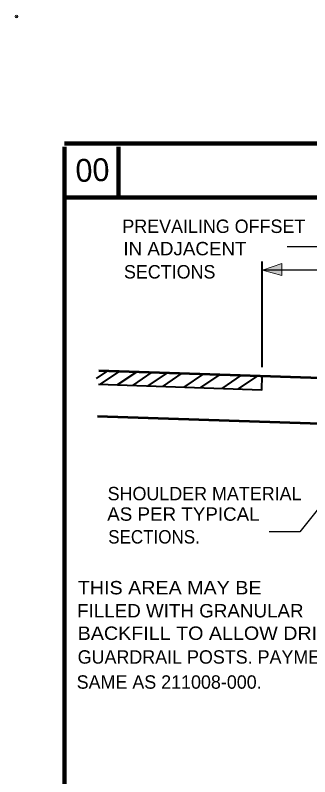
# Model space of a CAD drawing. Extents: x -8731 to 1841, y -62838 to -56618.
# Drawn here: x 246 to 554, y -62436 to -61643 of the extents above; entities that cross this region are included whole.
import ezdxf

# ---------------------------------------------------------------- set-up
doc = ezdxf.new("R2010")
doc.units = 0
doc.header["$LTSCALE"] = 5.6
doc.header["$PDMODE"] = 32
doc.header["$PDSIZE"] = 2.8
doc.layers.add('1', color=7, linetype='Continuous', lineweight=13)
doc.layers.add('3', color=7, linetype='Continuous', lineweight=40)

msp = doc.modelspace()

# ---------------------------------------------------------------- hatches: boundary and pattern name
at = {"layer": '1'}
msp.add_hatch(color=256, dxfattribs=at).paths.add_polyline_path([(504.4, -61908.16), (524.4, -61901.26), (524.4, -61913.76)])

# ---------------------------------------------------------------- linework, layer by layer
at = {"layer": '1', "lineweight": 100}
for p, q in [((1789.98, -61776.3), (297.74, -61776.3)), ((353.98, -61779.8), (353.98, -61832.56)), ((1789.98, -61832.56), (297.74, -61832.56))]:
    msp.add_line(p, q, dxfattribs=at)
msp.add_lwpolyline([(297.74, -61779.8), (297.74, -62797.74), (1788.5, -62797.74)], dxfattribs=at)
at = {"layer": '1'}
msp.add_lwpolyline([(504.4, -61908.16), (524.4, -61901.26), (524.4, -61913.76)], close=True, dxfattribs=at)
msp.add_point((247.8, -61644.1), dxfattribs=at)
at = {"layer": '3', "lineweight": 25}
for p, q in [((574.94, -61883.8), (529.94, -61883.8)), ((643.8, -62053.9), (543.3, -62180.64)), ((543.3, -62180.64), (511.06, -62180.64))]:
    msp.add_line(p, q, dxfattribs=at)
at = {"layer": '3'}
for p, q in [((503.86, -62009.04), (503.86, -61899.1)), ((331.06, -62020.9), (342.9, -62012.96)), ((335.26, -62026.9), (355.5, -62013.4)), ((352.8, -62027.5), (373.06, -62014)), ((369.14, -62028.1), (389.26, -62014.44)), ((385.06, -62028.7), (405.14, -62015.04)), ((400.5, -62029.16), (420.6, -62015.5)), ((422.7, -62029.9), (443.1, -62016.24)), ((439.8, -62030.5), (460.2, -62016.84)), ((462.3, -62031.24), (482.54, -62017.6)), ((479.26, -62031.84), (499.5, -62018.2))]:
    msp.add_line(p, q, dxfattribs=at)
at = {"layer": '3', "lineweight": 53}
msp.add_line((332.1, -62060.2), (813.6, -62076.1), dxfattribs=at)
at = {"layer": '3', "lineweight": 25}
msp.add_lwpolyline([(766.8, -61908.24), (645.9, -61908.24), (503.86, -61908.24)], dxfattribs=at)
at = {"layer": '3'}
msp.add_lwpolyline([(333.14, -62026.9), (503.54, -62032.6), (503.86, -62018.36)], dxfattribs=at)
at = {"layer": '3', "lineweight": 53}
msp.add_lwpolyline([(333.6, -62012.64), (565.06, -62020.3), (766.8, -62032)], dxfattribs=at)

# ---------------------------------------------------------------- texts
at = {"layer": '1'}
msp.add_text('00', height=23.78, rotation=2.121, dxfattribs=at).set_placement((309.7, -61816.44))
at = {"layer": '3'}
for s, p in [('PREVAILING OFFSET', (358.14, -61869.44)), ('SECTIONS', (359.8, -61916.84)), ('SHOULDER MATERIAL', (342.8, -62147.8)), ('GUARDRAIL POSTS. PAYMENT', (311.54, -62317.9)), ('SAME AS 211008-000.', (310.5, -62344))]:
    msp.add_text(s, height=13.95, dxfattribs=at).set_placement(p)
for s, width, p in [('IN ADJACENT', 1.05, (359.2, -61892.7)), ('AS PER TYPICAL', 1.05, (342.34, -62169.1)), ('SECTIONS.', 0.95, (343.4, -62192.8)), ('THIS AREA MAY BE', 1.1, (311.7, -62245.76)), ('FILLED WITH GRANULAR', 1.05, (310.94, -62269.76)), ('BACKFILL TO ALLOW DRIVING', 1.1, (311.54, -62293.16))]:
    msp.add_text(s, height=13.95, dxfattribs=dict(at, width=width)).set_placement(p)

doc.saveas('drawing.dxf')
